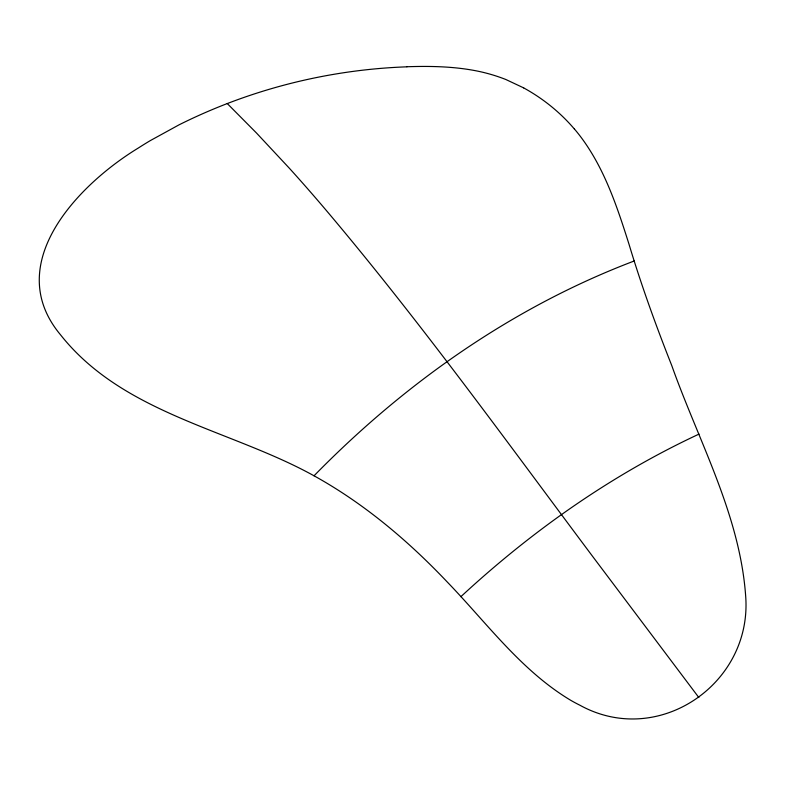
<?xml version="1.0" encoding="UTF-8"?>
<svg xmlns="http://www.w3.org/2000/svg" width="785" height="785" viewBox="0 0 785 785"><rect width="100%" height="100%" fill="white"/><g stroke="black" fill="none" stroke-linecap="round" stroke-linejoin="round"><path stroke-width="1.18" d="M314.029 475.798C404.51 383.276 512.87 306.994 634.251 260.973M460.883 596.678C531.641 531.141 611.466 474.886 699.013 434.095M406.915 66.745C430.769 65.95 454.868 66.421 478.32 71.268A168.461 160.12 -8.3 0 1 505.825 79.491L523.644 87.871M227.257 103.541L256.528 133.048L289.331 168.206A399.899 60.043 54 0 1 327.561 211.93C421.015 322.674 505.785 440.356 592.557 556.31L698.846 697.541M406.915 66.823A529.07 502.891 -8.3 0 0 179.068 124.825L150.288 140.613A390.371 371.05 -8.3 0 0 138.346 148.002C78.402 184.455 1.315 263.917 60.533 334.822C119.526 409.368 217.896 427.472 298.928 467.86A417.62 396.955 -8.3 0 1 313.725 475.622C363.985 503.381 408.318 540.845 447.676 582.441C487.122 623.339 521.476 670.989 571.068 700.505A156.45 148.708 -8.3 0 0 579.85 705.195C658.007 748.35 752.167 684.049 745.701 596.541C740.019 514.872 698.65 441.376 671.754 365.535C656.005 325.785 641.433 285.544 629.119 244.586C617.226 207.005 604.597 168.608 580.635 136.737A181.885 172.886 -8.3 0 0 574.385 128.966M523.634 87.881A186.634 177.4 -8.3 0 1 574.365 128.985"/></g></svg>
